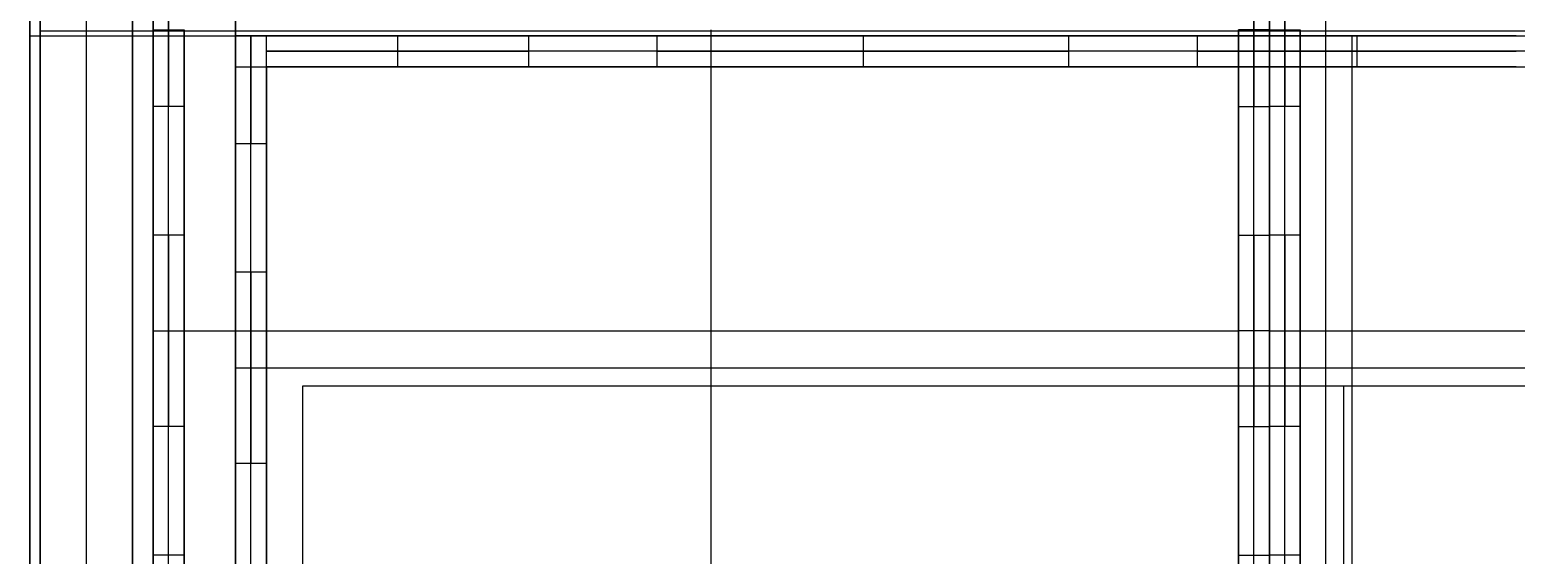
# Model space of a CAD drawing. Header units: millimetres. Extents: x 54 to 2208, y -253 to 13074.
# Drawn here: x 54 to 343, y 142.2 to 244.2 of the extents above; entities that cross this region are included whole.
import ezdxf

# ---------------------------------------------------------------- set-up
doc = ezdxf.new("R2010")
doc.units = ezdxf.units.MM
doc.header["$MEASUREMENT"] = 0
for name, color, linetype, true_color in [('Default', 178, 'Continuous', 0x000000), ('Drawers', 1, 'Continuous', 0xff0000), ('Hanging stuff', 5, 'Continuous', 0x0000ff), ('Little drawers', 15, 'Continuous', 0xa43730)]:
    doc.layers.add(name, color=color, linetype=linetype, true_color=true_color)

msp = doc.modelspace()

# ---------------------------------------------------------------- linework, layer by layer
at = {"layer": 'Default'}
for p, q in [((56, 544), (56, -56)), ((56, 544, 15), (56, -56, 15)), ((56, -56, 7.5), (56, 544, 7.5)), ((56, 544, 900), (56, -56, 900)), ((56, 544, 915), (56, -56, 915)), ((56, -56, 907.5), (56, 544, 907.5)), ((306, -56), (306, 544)), ((306, -56, 15), (306, 544, 15)), ((306, -56, 900), (306, 544, 900)), ((65, 529, 289), (65, -41, 289)), ((65, 529, 304), (65, -41, 304)), ((65, 529, 601), (65, -41, 601)), ((65, 529, 616), (65, -41, 616)), ((54, 528, 601), (54, -42, 601)), ((54, -42, 616), (54, 528, 616)), ((54, -42, 631), (54, 528, 631)), ((54, -42, 608.5), (54, 528, 608.5)), ((54, 528, 623.5), (54, -42, 623.5)), ((54, 528, 601), (54, -42, 601)), ((74, -42, 15), (74, 528, 15)), ((74, -42, 30), (74, 528, 30)), ((74, 528, 22.5), (74, -42, 22.5)), ((74, -42, 304), (74, 528, 304)), ((74, -42, 319), (74, 528, 319)), ((74, 528, 311.5), (74, -42, 311.5)), ((295, -42, 601), (295, 528, 601)), ((295, -42, 601), (295, 528, 601)), ((74, 508, 631), (74, -22, 631)), ((74, -22, 616), (74, 508, 616)), ((74, -22, 623.5), (74, 508, 623.5)), ((94, -22, 15), (94, 508, 15)), ((94, 508, 30), (94, -22, 30)), ((94, -22, 22.5), (94, 508, 22.5)), ((94, -22, 304), (94, 508, 304)), ((94, 508, 319), (94, -22, 319)), ((94, -22, 311.5), (94, 508, 311.5)), ((295, -22, 616), (295, 508, 616)), ((306, 175, 915), (306, 316, 915)), ((54, 243, 601), (536, 243, 601)), ((54, 243, 601), (54, 243, 616)), ((54, 243, 616), (54, 243, 631)), ((54, 243, 631), (74, 243, 631)), ((54, 243, 601), (536, 243, 601)), ((56, 244), (556, 244)), ((56, 244), (56, 244, 15)), ((56, 244, 15), (556, 244, 15)), ((56, 244, 900), (556, 244, 900)), ((56, 244, 900), (56, 244, 915)), ((56, 244, 915), (556, 244, 915)), ((74, 243, 616), (74, 243, 631)), ((74, 243, 616), (516, 243, 616)), ((74, 243, 15), (94, 243, 15)), ((74, 243, 15), (74, 243, 30)), ((74, 243, 30), (94, 243, 30)), ((74, 243, 304), (94, 243, 304)), ((74, 243, 304), (74, 243, 319)), ((74, 243, 319), (94, 243, 319)), ((94, 243, 15), (94, 243, 30)), ((94, 243, 304), (94, 243, 319)), ((512, 175, 905), (107, 175, 905)), ((107, 175, 905), (107, 175, 915)), ((107, 175, 905), (107, 4, 905)), ((512, 175, 915), (107, 175, 915)), ((107, 175, 915), (107, 4, 915)), ((512, 175, 910), (107, 175, 910)), ((107, 175, 910), (107, 4, 910)), ((309.5, 175, 905), (309.5, 175, 915)), ((309.5, 4, 905), (309.5, 175, 905))]:
    msp.add_line(p, q, dxfattribs=at)
for points in [[(56, 544), (56, -56), (556, -56), (556, 544)], [(56, 544), (56, -56), (556, -56), (556, 544)], [(54, -42), (536, -42), (536, 528), (54, 528)]]:
    msp.add_lwpolyline(points, close=True, dxfattribs=at)
at = {"layer": 'Default', "extrusion": (1, 0, 0)}
msp.add_lwpolyline([(544, 900), (544, 0), (-56, 0), (-56, 900)], dxfattribs=at)
at = {"layer": 'Drawers'}
for p, q in [((94, 222.12, 304), (94, 243, 304)), ((94, 243, 402.81), (94, 114.09, 402.81)), ((94, 243, 368.91), (94, 243, 402.81)), ((94, 237, 368.91), (94, 243, 368.91)), ((94, 237, 343.91), (94, 243, 343.91)), ((94, 243, 304), (94, 243, 343.91)), ((100, 243, 304), (94, 243, 304)), ((100, 243, 343.91), (94, 243, 343.91)), ((94, 243, 368.91), (100, 243, 368.91)), ((100, 243, 402.81), (94, 243, 402.81)), ((94, 243, 343.91), (94, 243, 368.91)), ((94, 243, 310), (100, 243, 310)), ((94, 243, 385.86), (100, 243, 385.86)), ((94, 243, 353.41), (528, 243, 353.41)), ((94, 243, 356.41), (94, 237, 356.41)), ((94, 222.12, 15), (94, 243, 15)), ((94, 243, 113.81), (94, 114.09, 113.81)), ((94, 243, 79.91), (94, 243, 113.81)), ((94, 237, 79.91), (94, 243, 79.91)), ((94, 237, 54.91), (94, 243, 54.91)), ((94, 243, 15), (94, 243, 54.91)), ((100, 243, 15), (94, 243, 15)), ((100, 243, 54.91), (94, 243, 54.91)), ((94, 243, 79.91), (100, 243, 79.91)), ((100, 243, 113.81), (94, 243, 113.81)), ((94, 243, 54.91), (94, 243, 79.91)), ((94, 243, 21), (100, 243, 21)), ((94, 243, 96.86), (100, 243, 96.86)), ((94, 243, 64.41), (528, 243, 64.41)), ((94, 243, 67.41), (94, 237, 67.41)), ((97, 243, 304), (97, 222.12, 304)), ((97, 243, 343.91), (97, 243, 304)), ((97, 243, 402.81), (97, 243, 368.91)), ((97, 114.09, 402.81), (97, 243, 402.81)), ((97, 243, 15), (97, 222.12, 15)), ((97, 243, 54.91), (97, 243, 15)), ((97, 243, 113.81), (97, 243, 79.91)), ((97, 114.09, 113.81), (97, 243, 113.81)), ((100, 243, 304), (100, 243, 343.91)), ((100, 243, 368.91), (100, 243, 402.81)), ((100, 237, 402.81), (100, 243, 402.81)), ((100, 243, 402.81), (522, 243, 402.81)), ((151, 243, 304), (100, 243, 304)), ((100, 237, 304), (100, 243, 304)), ((100, 243, 15), (100, 243, 54.91)), ((100, 243, 79.91), (100, 243, 113.81)), ((100, 237, 113.81), (100, 243, 113.81)), ((100, 243, 113.81), (522, 243, 113.81)), ((151, 243, 15), (100, 243, 15)), ((100, 237, 15), (100, 243, 15)), ((125.5, 243, 304), (125.5, 237, 304)), ((125.5, 243, 15), (125.5, 237, 15)), ((151, 243, 304), (176, 243, 304)), ((151, 237, 304), (151, 243, 304)), ((151, 243, 310), (151, 243, 304)), ((176, 243, 310), (151, 243, 310)), ((176, 243, 307), (151, 243, 307)), ((151, 243, 15), (176, 243, 15)), ((151, 237, 15), (151, 243, 15)), ((151, 243, 21), (151, 243, 15)), ((176, 243, 21), (151, 243, 21)), ((176, 243, 18), (151, 243, 18)), ((163.5, 243, 304), (163.5, 243, 310)), ((163.5, 243, 15), (163.5, 243, 21)), ((176, 237, 304), (176, 243, 304)), ((176, 243, 304), (176, 243, 310)), ((256, 243, 304), (176, 243, 304)), ((176, 237, 15), (176, 243, 15)), ((176, 243, 15), (176, 243, 21)), ((256, 243, 15), (176, 243, 15)), ((216, 243, 304), (216, 237, 304)), ((216, 243, 15), (216, 237, 15)), ((256, 243, 304), (281, 243, 304)), ((256, 237, 304), (256, 243, 304)), ((256, 243, 310), (256, 243, 304)), ((281, 243, 310), (256, 243, 310)), ((281, 243, 307), (256, 243, 307)), ((256, 243, 15), (281, 243, 15)), ((256, 237, 15), (256, 243, 15)), ((256, 243, 21), (256, 243, 15)), ((281, 243, 21), (256, 243, 21)), ((281, 243, 18), (256, 243, 18)), ((268.5, 243, 304), (268.5, 243, 310)), ((268.5, 243, 15), (268.5, 243, 21)), ((281, 237, 304), (281, 243, 304)), ((281, 243, 304), (281, 243, 310)), ((343, 243, 304), (281, 243, 304)), ((281, 237, 15), (281, 243, 15)), ((281, 243, 15), (281, 243, 21)), ((343, 243, 15), (281, 243, 15)), ((311, 243, 402.81), (311, 243, 304)), ((311, 243, 402.81), (311, 237, 402.81)), ((311, 243, 113.81), (311, 243, 15)), ((311, 243, 113.81), (311, 237, 113.81)), ((312, 243, 304), (312, 237, 304)), ((312, 243, 15), (312, 237, 15)), ((94, 240, 368.91), (94, 240, 343.91)), ((94, 240, 79.91), (94, 240, 54.91)), ((100, 240, 304), (151, 240, 304)), ((522, 240, 402.81), (100, 240, 402.81)), ((100, 240, 15), (151, 240, 15)), ((522, 240, 113.81), (100, 240, 113.81)), ((176, 240, 304), (256, 240, 304)), ((176, 240, 15), (256, 240, 15)), ((281, 240, 304), (343, 240, 304)), ((281, 240, 15), (343, 240, 15)), ((94, 237, 343.91), (94, 237, 368.91)), ((94, 120.09, 353.41), (94, 237, 353.41)), ((94, 237, 304), (100, 237, 304)), ((94, 237, 54.91), (94, 237, 79.91)), ((94, 120.09, 64.41), (94, 237, 64.41)), ((94, 237, 15), (100, 237, 15)), ((151, 237, 304), (100, 237, 304)), ((100, 222.12, 304), (100, 237, 304)), ((100, 222.12, 310), (100, 237, 310)), ((100, 237, 310), (151, 237, 310)), ((100, 237, 343.91), (100, 237, 368.91)), ((100, 237, 402.81), (522, 237, 402.81)), ((100, 237, 368.91), (100, 237, 402.81)), ((100, 237, 402.81), (100, 120.09, 402.81)), ((100, 237, 310), (100, 237, 343.91)), ((100, 120.09, 353.41), (100, 237, 353.41)), ((100, 237, 353.41), (522, 237, 353.41)), ((151, 237, 15), (100, 237, 15)), ((100, 222.12, 15), (100, 237, 15)), ((100, 222.12, 21), (100, 237, 21)), ((100, 237, 21), (151, 237, 21)), ((100, 237, 54.91), (100, 237, 79.91)), ((100, 237, 113.81), (522, 237, 113.81)), ((100, 237, 79.91), (100, 237, 113.81)), ((100, 237, 113.81), (100, 120.09, 113.81)), ((100, 237, 21), (100, 237, 54.91)), ((100, 120.09, 64.41), (100, 237, 64.41)), ((100, 237, 64.41), (522, 237, 64.41)), ((176, 237, 310), (151, 237, 310)), ((176, 237, 21), (151, 237, 21)), ((256, 237, 304), (176, 237, 304)), ((176, 237, 310), (256, 237, 310)), ((256, 237, 15), (176, 237, 15)), ((176, 237, 21), (256, 237, 21)), ((281, 237, 310), (256, 237, 310)), ((281, 237, 21), (256, 237, 21)), ((343, 237, 304), (281, 237, 304)), ((281, 237, 310), (343, 237, 310)), ((343, 237, 15), (281, 237, 15)), ((281, 237, 21), (343, 237, 21)), ((311, 237, 304), (311, 120.09, 304)), ((311, 237, 310), (311, 120.09, 310)), ((311, 237, 402.81), (311, 237, 310)), ((311, 237, 15), (311, 120.09, 15)), ((311, 237, 21), (311, 120.09, 21)), ((311, 237, 113.81), (311, 237, 21)), ((94, 222.12, 304), (100, 222.12, 304)), ((94, 197.12, 304), (94, 222.12, 304)), ((94, 197.12, 310), (94, 222.12, 310)), ((94, 222.12, 310), (94, 222.12, 304)), ((94, 222.12, 307), (94, 197.12, 307)), ((94, 222.12, 15), (100, 222.12, 15)), ((94, 197.12, 15), (94, 222.12, 15)), ((94, 197.12, 21), (94, 222.12, 21)), ((94, 222.12, 21), (94, 222.12, 15)), ((94, 222.12, 18), (94, 197.12, 18)), ((100, 197.12, 310), (100, 222.12, 310)), ((100, 197.12, 21), (100, 222.12, 21)), ((94, 209.62, 304), (94, 209.62, 310)), ((94, 209.62, 15), (94, 209.62, 21)), ((100, 197.12, 304), (94, 197.12, 304)), ((94, 197.12, 304), (94, 197.12, 310)), ((94, 159.97, 304), (94, 197.12, 304)), ((100, 197.12, 15), (94, 197.12, 15)), ((94, 197.12, 15), (94, 197.12, 21)), ((94, 159.97, 15), (94, 197.12, 15)), ((97, 197.12, 304), (97, 159.97, 304)), ((97, 197.12, 15), (97, 159.97, 15)), ((100, 159.97, 304), (100, 197.12, 304)), ((100, 159.97, 310), (100, 197.12, 310)), ((100, 159.97, 15), (100, 197.12, 15)), ((100, 159.97, 21), (100, 197.12, 21)), ((94, 178.55, 402.81), (94, 178.55, 304)), ((94, 178.55, 402.81), (100, 178.55, 402.81)), ((94, 178.55, 304), (100, 178.55, 304)), ((94, 178.55, 113.81), (94, 178.55, 15)), ((94, 178.55, 113.81), (100, 178.55, 113.81)), ((94, 178.55, 15), (100, 178.55, 15)), ((100, 178.55, 304), (522, 178.55, 304)), ((100, 178.55, 402.81), (100, 178.55, 310)), ((100, 178.55, 310), (522, 178.55, 310)), ((100, 178.55, 15), (522, 178.55, 15)), ((100, 178.55, 113.81), (100, 178.55, 21)), ((100, 178.55, 21), (522, 178.55, 21)), ((100, 159.97, 304), (94, 159.97, 304)), ((94, 134.97, 304), (94, 159.97, 304)), ((94, 134.97, 310), (94, 159.97, 310)), ((94, 159.97, 310), (94, 159.97, 304)), ((94, 159.97, 307), (94, 134.97, 307)), ((100, 159.97, 15), (94, 159.97, 15)), ((94, 134.97, 15), (94, 159.97, 15)), ((94, 134.97, 21), (94, 159.97, 21)), ((94, 159.97, 21), (94, 159.97, 15)), ((94, 159.97, 18), (94, 134.97, 18)), ((100, 134.97, 310), (100, 159.97, 310)), ((100, 134.97, 21), (100, 159.97, 21)), ((94, 147.47, 304), (94, 147.47, 310)), ((94, 147.47, 15), (94, 147.47, 21))]:
    msp.add_line(p, q, dxfattribs=at)
at = {"layer": 'Hanging stuff'}
for p, q in [((54, -42, 900), (54, 528, 900)), ((56, 77.35, 900), (56, 409.65, 900))]:
    msp.add_line(p, q, dxfattribs=at)
at = {"layer": 'Little drawers'}
for p, q in [((78, 229.3, 601), (78, 250.18, 601)), ((78, 250.18, 699.81), (78, 121.27, 699.81)), ((81, 121.27, 699.81), (81, 250.18, 699.81)), ((81, 250.18, 601), (81, 229.3, 601)), ((292, 121.27, 699.81), (292, 250.18, 699.81)), ((292, 250.18, 601), (292, 229.3, 601)), ((295, 229.3, 601), (295, 250.18, 601)), ((295, 250.18, 699.81), (295, 121.27, 699.81)), ((295, 229.3, 601), (295, 250.18, 601)), ((295, 250.18, 699.81), (295, 121.27, 699.81)), ((298, 121.27, 699.81), (298, 250.18, 699.81)), ((298, 250.18, 601), (298, 229.3, 601)), ((78, 244.18, 650.41), (78, 127.27, 650.41)), ((78, 244.18, 601), (84, 244.18, 601)), ((84, 229.3, 601), (84, 244.18, 601)), ((84, 244.18, 607), (84, 229.3, 607)), ((84, 244.18, 699.81), (84, 127.27, 699.81)), ((84, 244.18, 650.41), (84, 127.27, 650.41)), ((186.5, 127.27, 607), (186.5, 244.18, 607)), ((289, 229.3, 601), (289, 244.18, 601)), ((289, 229.3, 607), (289, 244.18, 607)), ((289, 244.18, 699.81), (289, 127.27, 699.81)), ((295, 244.18, 601), (289, 244.18, 601)), ((289, 244.18, 650.41), (289, 127.27, 650.41)), ((295, 244.18, 650.41), (295, 127.27, 650.41)), ((295, 244.18, 650.41), (295, 127.27, 650.41)), ((295, 244.18, 601), (301, 244.18, 601)), ((301, 229.3, 601), (301, 244.18, 601)), ((301, 244.18, 607), (301, 229.3, 607)), ((301, 244.18, 699.81), (301, 127.27, 699.81)), ((301, 244.18, 650.41), (301, 127.27, 650.41)), ((78, 229.3, 601), (78, 204.3, 601)), ((84, 229.3, 601), (78, 229.3, 601)), ((78, 229.3, 607), (78, 229.3, 601)), ((78, 204.3, 607), (78, 229.3, 607)), ((78, 204.3, 604), (78, 229.3, 604)), ((84, 204.3, 607), (84, 229.3, 607)), ((289, 229.3, 601), (295, 229.3, 601)), ((289, 204.3, 607), (289, 229.3, 607)), ((295, 204.3, 601), (295, 229.3, 601)), ((295, 204.3, 607), (295, 229.3, 607)), ((295, 229.3, 607), (295, 229.3, 601)), ((295, 229.3, 604), (295, 204.3, 604)), ((295, 229.3, 601), (295, 204.3, 601)), ((301, 229.3, 601), (295, 229.3, 601)), ((295, 229.3, 607), (295, 229.3, 601)), ((295, 204.3, 607), (295, 229.3, 607)), ((295, 204.3, 604), (295, 229.3, 604)), ((301, 204.3, 607), (301, 229.3, 607)), ((78, 216.8, 601), (78, 216.8, 607)), ((295, 216.8, 601), (295, 216.8, 607)), ((295, 216.8, 601), (295, 216.8, 607)), ((84, 204.3, 601), (78, 204.3, 601)), ((78, 204.3, 601), (78, 204.3, 607)), ((78, 167.15, 601), (78, 204.3, 601)), ((81, 204.3, 601), (81, 167.15, 601)), ((84, 167.15, 601), (84, 204.3, 601)), ((84, 204.3, 607), (84, 167.15, 607)), ((289, 204.3, 601), (295, 204.3, 601)), ((289, 167.15, 601), (289, 204.3, 601)), ((289, 167.15, 607), (289, 204.3, 607)), ((292, 204.3, 601), (292, 167.15, 601)), ((295, 204.3, 601), (295, 204.3, 607)), ((295, 167.15, 601), (295, 204.3, 601)), ((301, 204.3, 601), (295, 204.3, 601)), ((295, 204.3, 601), (295, 204.3, 607)), ((295, 167.15, 601), (295, 204.3, 601)), ((298, 204.3, 601), (298, 167.15, 601)), ((301, 167.15, 601), (301, 204.3, 601)), ((301, 204.3, 607), (301, 167.15, 607)), ((78, 185.73, 601), (78, 185.73, 699.81)), ((78, 185.73, 699.81), (84, 185.73, 699.81)), ((78, 185.73, 601), (84, 185.73, 601)), ((84, 185.73, 607), (289, 185.73, 607)), ((84, 185.73, 607), (84, 185.73, 699.81)), ((295, 185.73, 699.81), (289, 185.73, 699.81)), ((295, 185.73, 601), (289, 185.73, 601)), ((289, 185.73, 607), (289, 185.73, 699.81)), ((295, 185.73, 601), (295, 185.73, 699.81)), ((295, 185.73, 601), (295, 185.73, 699.81)), ((295, 185.73, 699.81), (301, 185.73, 699.81)), ((295, 185.73, 601), (301, 185.73, 601)), ((301, 185.73, 607), (506, 185.73, 607)), ((301, 185.73, 607), (301, 185.73, 699.81)), ((78, 167.15, 601), (78, 142.15, 601)), ((84, 167.15, 601), (78, 167.15, 601)), ((78, 167.15, 607), (78, 167.15, 601)), ((78, 142.15, 607), (78, 167.15, 607)), ((78, 142.15, 604), (78, 167.15, 604)), ((84, 142.15, 607), (84, 167.15, 607)), ((289, 167.15, 601), (295, 167.15, 601)), ((289, 142.15, 607), (289, 167.15, 607)), ((295, 142.15, 601), (295, 167.15, 601)), ((295, 142.15, 607), (295, 167.15, 607)), ((295, 167.15, 607), (295, 167.15, 601)), ((295, 167.15, 604), (295, 142.15, 604)), ((295, 167.15, 601), (295, 142.15, 601)), ((301, 167.15, 601), (295, 167.15, 601)), ((295, 167.15, 607), (295, 167.15, 601)), ((295, 142.15, 607), (295, 167.15, 607)), ((295, 142.15, 604), (295, 167.15, 604)), ((301, 142.15, 607), (301, 167.15, 607)), ((78, 154.65, 601), (78, 154.65, 607)), ((295, 154.65, 601), (295, 154.65, 607)), ((295, 154.65, 601), (295, 154.65, 607)), ((84, 142.15, 601), (78, 142.15, 601)), ((78, 142.15, 601), (78, 142.15, 607)), ((78, 121.27, 601), (78, 142.15, 601)), ((84, 127.27, 601), (84, 142.15, 601)), ((84, 142.15, 607), (84, 127.27, 607)), ((289, 142.15, 601), (295, 142.15, 601)), ((289, 127.27, 601), (289, 142.15, 601)), ((289, 127.27, 607), (289, 142.15, 607)), ((295, 142.15, 601), (295, 142.15, 607)), ((295, 121.27, 601), (295, 142.15, 601)), ((301, 142.15, 601), (295, 142.15, 601)), ((295, 142.15, 601), (295, 142.15, 607)), ((295, 121.27, 601), (295, 142.15, 601)), ((301, 127.27, 601), (301, 142.15, 601)), ((301, 142.15, 607), (301, 127.27, 607))]:
    msp.add_line(p, q, dxfattribs=at)

doc.saveas('drawing.dxf')
